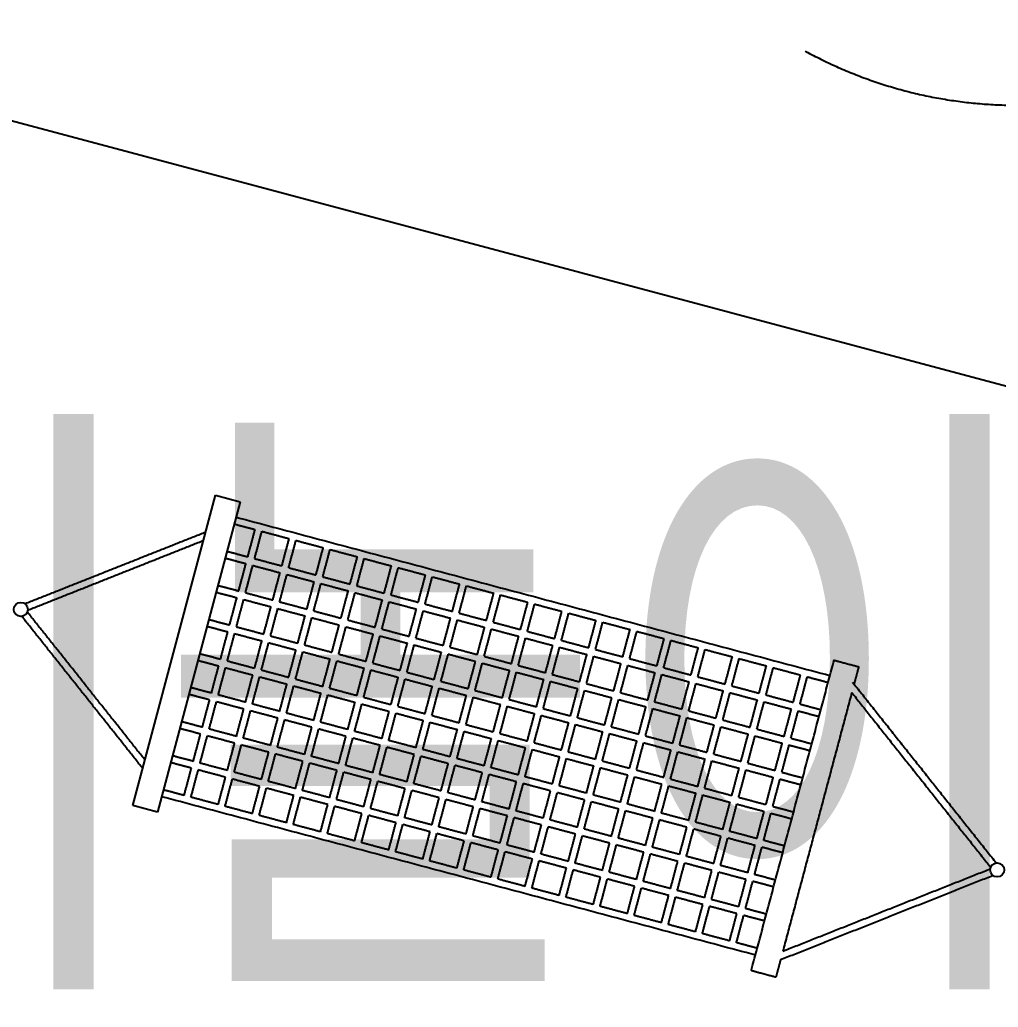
# Model space of a CAD drawing. Header units: millimetres. Extents: x 1145859089 to 1147511753, y -1047484727 to -1047247487.
# Drawn here: x 1147319217 to 1147321991, y -1047393740 to -1047390941 of the extents above; entities that cross this region are included whole.
import ezdxf
from ezdxf.xclip import XClip

# ---------------------------------------------------------------- set-up
doc = ezdxf.new("R2010")
doc.units = ezdxf.units.MM
doc.header["$LTSCALE"] = 100
doc.header["$MEASUREMENT"] = 0
doc.header["$XCLIPFRAME"] = 2
doc.linetypes.add('단지배치도$0$DASHED2', pattern=[0.375, 0.25, -0.125])
doc.linetypes.add('단지배치도$0$HIDDEN', pattern=[9.525, 6.35, -3.175])
doc.layers.get('0').update_dxf_attribs({"linetype": 'CONTINUOUS'})
for name, color, linetype in [('XREF', 135, 'CONTINUOUS'), ('단지배치도$0$S240910', 33, 'CONTINUOUS'), ('단지배치도$0$W240910', 135, 'CONTINUOUS')]:
    doc.layers.add(name, color=color, linetype=linetype)
doc.styles.add('단지배치도$0$WS1', font='romans.shx', dxfattribs={"width": 0.8, "bigfont": 'whgtxt.shx'})

# ---------------------------------------------------------------- blocks, each defined once
blk = doc.blocks.new('단지배치도$0$zw$9902')
at = {"layer": '단지배치도$0$W240910', "linetype": '단지배치도$0$DASHED2', "ltscale": 500}
blk.add_line((58484.6, -19741.5, 0), (62790.6, -20889.7, 0), dxfattribs=at)
at = {"layer": '단지배치도$0$W240910'}
for p, q in [((59266, -21798.6, 0), (59500.5, -20919.3, 0)), ((59500.5, -20919.3, 0), (59570.1, -20937.9, 0)), ((59570.1, -20937.9, 0), (59335.6, -21817.2, 0)), ((59335.6, -21817.2, 0), (59266, -21798.6, 0))]:
    blk.add_line(p, q, dxfattribs=at)
for centre in [(58948.4, -21243, 0), (61715.9, -21981, 0)]:
    blk.add_circle(centre, 20, dxfattribs=at)
blk.add_arc((58440.3, -22985.9, 0), 9000, 73.56542, 180, dxfattribs=at)
at = {"layer": '단지배치도$0$W240910', "linetype": '단지배치도$0$HIDDEN'}
blk.add_arc((61772.3, -18564.1, -333088), 1250, 197.6212, 269.1687, dxfattribs=at)
at = {"layer": '단지배치도$0$W240910'}
for points in [[(59558.5, -20981.4, 0), (60400.2, -21205.9, 0), (61241.9, -21430.3, 0)], [(59553.4, -21000.8, 0), (59582.9, -21008.6, 0), (59612.4, -21016.5, 0)], [(59591.8, -21093.8, 0), (59602.1, -21055.1, 0), (59612.4, -21016.5, 0)], [(59472.5, -21024.2, 0), (59216.6, -21125.8, 0), (58960.8, -21227.3, 0)], [(59611.1, -21098.9, 0), (59621.4, -21060.3, 0), (59631.7, -21021.6, 0)], [(59631.7, -21021.6, 0), (59670.4, -21032, 0), (59709, -21042.3, 0)], [(59688.4, -21119.6, 0), (59698.7, -21080.9, 0), (59709, -21042.3, 0)], [(59466.1, -21048.3, 0), (59217.1, -21147.1, 0), (58968.2, -21245.9, 0)], [(59707.7, -21124.7, 0), (59718, -21086.1, 0), (59728.3, -21047.4, 0)], [(59728.3, -21047.4, 0), (59767, -21057.7, 0), (59805.6, -21068, 0)], [(59785, -21145.3, 0), (59795.3, -21106.7, 0), (59805.6, -21068, 0)], [(59804.3, -21150.5, 0), (59814.7, -21111.8, 0), (59825, -21073.2, 0)], [(59825, -21073.2, 0), (59863.6, -21083.5, 0), (59902.3, -21093.8, 0)], [(59527.6, -21097.4, 0), (59557.1, -21105.2, 0), (59586.6, -21113.1, 0)], [(59532.7, -21078.1, 0), (59562.3, -21085.9, 0), (59591.8, -21093.8, 0)], [(59611.1, -21098.9, 0), (59649.7, -21109.3, 0), (59688.4, -21119.6, 0)], [(59881.6, -21171.1, 0), (59892, -21132.4, 0), (59902.3, -21093.8, 0)], [(59901, -21176.2, 0), (59911.3, -21137.6, 0), (59921.6, -21098.9, 0)], [(59921.6, -21098.9, 0), (59960.2, -21109.3, 0), (59998.9, -21119.6, 0)], [(59566, -21190.4, 0), (59576.3, -21151.8, 0), (59586.6, -21113.1, 0)], [(59585.3, -21195.6, 0), (59595.6, -21156.9, 0), (59605.9, -21118.3, 0)], [(59605.9, -21118.3, 0), (59644.6, -21128.6, 0), (59683.2, -21138.9, 0)], [(59707.7, -21124.7, 0), (59746.4, -21135, 0), (59785, -21145.3, 0)], [(59978.3, -21196.9, 0), (59988.6, -21158.2, 0), (59998.9, -21119.6, 0)], [(59997.6, -21202, 0), (60007.9, -21163.4, 0), (60018.2, -21124.7, 0)], [(60018.2, -21124.7, 0), (60056.9, -21135, 0), (60095.5, -21145.3, 0)], [(59662.6, -21216.2, 0), (59672.9, -21177.5, 0), (59683.2, -21138.9, 0)], [(59682, -21221.3, 0), (59692.3, -21182.7, 0), (59702.6, -21144, 0)], [(59702.6, -21144, 0), (59741.2, -21154.3, 0), (59779.9, -21164.7, 0)], [(59804.3, -21150.5, 0), (59843, -21160.8, 0), (59881.6, -21171.1, 0)], [(60074.9, -21222.6, 0), (60085.2, -21184, 0), (60095.5, -21145.3, 0)], [(60094.2, -21227.8, 0), (60104.5, -21189.1, 0), (60114.8, -21150.5, 0)], [(60114.8, -21150.5, 0), (60153.5, -21160.8, 0), (60192.1, -21171.1, 0)], [(59507, -21174.7, 0), (59536.5, -21182.5, 0), (59566, -21190.4, 0)], [(59759.3, -21242, 0), (59769.6, -21203.3, 0), (59779.9, -21164.7, 0)], [(59778.6, -21247.1, 0), (59788.9, -21208.5, 0), (59799.2, -21169.8, 0)], [(59799.2, -21169.8, 0), (59837.8, -21180.1, 0), (59876.5, -21190.4, 0)], [(59901, -21176.2, 0), (59939.6, -21186.6, 0), (59978.3, -21196.9, 0)], [(60171.5, -21248.4, 0), (60181.8, -21209.7, 0), (60192.1, -21171.1, 0)], [(60190.8, -21253.5, 0), (60201.1, -21214.9, 0), (60211.5, -21176.2, 0)], [(60211.5, -21176.2, 0), (60250.1, -21186.6, 0), (60288.8, -21196.9, 0)], [(59501.8, -21194, 0), (59531.3, -21201.9, 0), (59560.9, -21209.7, 0)], [(59540.2, -21287, 0), (59550.5, -21248.4, 0), (59560.9, -21209.7, 0)], [(59585.3, -21195.6, 0), (59624, -21205.9, 0), (59662.6, -21216.2, 0)], [(59855.9, -21267.7, 0), (59866.2, -21229.1, 0), (59876.5, -21190.4, 0)], [(59875.2, -21272.9, 0), (59885.5, -21234.2, 0), (59895.8, -21195.6, 0)], [(59895.8, -21195.6, 0), (59934.5, -21205.9, 0), (59973.1, -21216.2, 0)], [(59997.6, -21202, 0), (60036.2, -21212.3, 0), (60074.9, -21222.6, 0)], [(60268.1, -21274.2, 0), (60278.4, -21235.5, 0), (60288.8, -21196.9, 0)], [(60287.5, -21279.3, 0), (60297.8, -21240.7, 0), (60308.1, -21202, 0)], [(60308.1, -21202, 0), (60346.7, -21212.3, 0), (60385.4, -21222.6, 0)], [(59559.6, -21292.2, 0), (59569.9, -21253.5, 0), (59580.2, -21214.9, 0)], [(59580.2, -21214.9, 0), (59618.8, -21225.2, 0), (59657.5, -21235.5, 0)], [(59636.9, -21312.8, 0), (59647.2, -21274.2, 0), (59657.5, -21235.5, 0)], [(59656.2, -21318, 0), (59666.5, -21279.3, 0), (59676.8, -21240.7, 0)], [(59676.8, -21240.7, 0), (59715.5, -21251, 0), (59754.1, -21261.3, 0)], [(59682, -21221.3, 0), (59720.6, -21231.6, 0), (59759.3, -21242, 0)], [(59952.5, -21293.5, 0), (59962.8, -21254.8, 0), (59973.1, -21216.2, 0)], [(59971.8, -21298.6, 0), (59982.1, -21260, 0), (59992.4, -21221.3, 0)], [(59992.4, -21221.3, 0), (60031.1, -21231.6, 0), (60069.7, -21242, 0)], [(60094.2, -21227.8, 0), (60132.9, -21238.1, 0), (60171.5, -21248.4, 0)], [(60364.8, -21299.9, 0), (60375.1, -21261.3, 0), (60385.4, -21222.6, 0)], [(60384.1, -21305.1, 0), (60394.4, -21266.4, 0), (60404.7, -21227.8, 0)], [(60404.7, -21227.8, 0), (60443.3, -21238.1, 0), (60482, -21248.4, 0)], [(59294, -21693.7, 0), (59122.7, -21478.2, 0), (58951.3, -21262.8, 0)], [(59300.4, -21669.6, 0), (59133.7, -21460, 0), (58967, -21250.3, 0)], [(59733.5, -21338.6, 0), (59743.8, -21299.9, 0), (59754.1, -21261.3, 0)], [(59752.8, -21343.7, 0), (59763.1, -21305.1, 0), (59773.4, -21266.4, 0)], [(59773.4, -21266.4, 0), (59812.1, -21276.7, 0), (59850.7, -21287, 0)], [(59778.6, -21247.1, 0), (59817.2, -21257.4, 0), (59855.9, -21267.7, 0)], [(60049.1, -21319.2, 0), (60059.4, -21280.6, 0), (60069.7, -21242, 0)], [(60068.4, -21324.4, 0), (60078.8, -21285.8, 0), (60089.1, -21247.1, 0)], [(60089.1, -21247.1, 0), (60127.7, -21257.4, 0), (60166.4, -21267.7, 0)], [(60145.7, -21345, 0), (60156.1, -21306.4, 0), (60166.4, -21267.7, 0)], [(60190.8, -21253.5, 0), (60229.5, -21263.9, 0), (60268.1, -21274.2, 0)], [(60461.4, -21325.7, 0), (60471.7, -21287, 0), (60482, -21248.4, 0)], [(60480.7, -21330.8, 0), (60491, -21292.2, 0), (60501.3, -21253.5, 0)], [(60501.3, -21253.5, 0), (60540, -21263.9, 0), (60578.6, -21274.2, 0)], [(59476.1, -21290.6, 0), (59505.6, -21298.5, 0), (59535.1, -21306.4, 0)], [(59481.2, -21271.3, 0), (59510.7, -21279.2, 0), (59540.2, -21287, 0)], [(59559.6, -21292.2, 0), (59598.2, -21302.5, 0), (59636.9, -21312.8, 0)], [(59830.1, -21364.3, 0), (59840.4, -21325.7, 0), (59850.7, -21287, 0)], [(59849.4, -21369.5, 0), (59859.7, -21330.8, 0), (59870, -21292.2, 0)], [(59870, -21292.2, 0), (59908.7, -21302.5, 0), (59947.3, -21312.8, 0)], [(59875.2, -21272.9, 0), (59913.9, -21283.2, 0), (59952.5, -21293.5, 0)], [(60165.1, -21350.2, 0), (60175.4, -21311.5, 0), (60185.7, -21272.9, 0)], [(60185.7, -21272.9, 0), (60224.3, -21283.2, 0), (60263, -21293.5, 0)], [(60242.4, -21370.8, 0), (60252.7, -21332.1, 0), (60263, -21293.5, 0)], [(60287.5, -21279.3, 0), (60326.1, -21289.6, 0), (60364.8, -21299.9, 0)], [(60558, -21351.5, 0), (60568.3, -21312.8, 0), (60578.6, -21274.2, 0)], [(60577.3, -21356.6, 0), (60587.6, -21318, 0), (60597.9, -21279.3, 0)], [(60597.9, -21279.3, 0), (60636.6, -21289.6, 0), (60675.2, -21299.9, 0)], [(59514.5, -21383.7, 0), (59524.8, -21345, 0), (59535.1, -21306.4, 0)], [(59533.8, -21388.8, 0), (59544.1, -21350.2, 0), (59554.4, -21311.5, 0)], [(59554.4, -21311.5, 0), (59593.1, -21321.8, 0), (59631.7, -21332.1, 0)], [(59656.2, -21318, 0), (59694.8, -21328.3, 0), (59733.5, -21338.6, 0)], [(59926.7, -21390.1, 0), (59937, -21351.5, 0), (59947.3, -21312.8, 0)], [(59946.1, -21395.3, 0), (59956.4, -21356.6, 0), (59966.7, -21318, 0)], [(59966.7, -21318, 0), (60005.3, -21328.3, 0), (60044, -21338.6, 0)], [(59971.8, -21298.6, 0), (60010.5, -21308.9, 0), (60049.1, -21319.2, 0)], [(60068.4, -21324.4, 0), (60107.1, -21334.7, 0), (60145.7, -21345, 0)], [(60261.7, -21375.9, 0), (60272, -21337.3, 0), (60282.3, -21298.6, 0)], [(60282.3, -21298.6, 0), (60321, -21308.9, 0), (60359.6, -21319.2, 0)], [(60339, -21396.5, 0), (60349.3, -21357.9, 0), (60359.6, -21319.2, 0)], [(60358.3, -21401.7, 0), (60368.6, -21363.1, 0), (60378.9, -21324.4, 0)], [(60378.9, -21324.4, 0), (60417.6, -21334.7, 0), (60456.2, -21345, 0)], [(60384.1, -21305.1, 0), (60422.7, -21315.4, 0), (60461.4, -21325.7, 0)], [(60654.6, -21377.2, 0), (60664.9, -21338.6, 0), (60675.2, -21299.9, 0)], [(60674, -21382.4, 0), (60684.3, -21343.7, 0), (60694.6, -21305.1, 0)], [(60694.6, -21305.1, 0), (60733.2, -21315.4, 0), (60771.9, -21325.7, 0)], [(59611.1, -21409.4, 0), (59621.4, -21370.8, 0), (59631.7, -21332.1, 0)], [(59630.4, -21414.6, 0), (59640.7, -21375.9, 0), (59651, -21337.3, 0)], [(59651, -21337.3, 0), (59689.7, -21347.6, 0), (59728.3, -21357.9, 0)], [(59752.8, -21343.7, 0), (59791.5, -21354, 0), (59830.1, -21364.3, 0)], [(60023.4, -21415.9, 0), (60033.7, -21377.2, 0), (60044, -21338.6, 0)], [(60042.7, -21421, 0), (60053, -21382.4, 0), (60063.3, -21343.7, 0)], [(60063.3, -21343.7, 0), (60101.9, -21354, 0), (60140.6, -21364.3, 0)], [(60165.1, -21350.2, 0), (60203.7, -21360.5, 0), (60242.4, -21370.8, 0)], [(60435.6, -21422.3, 0), (60445.9, -21383.7, 0), (60456.2, -21345, 0)], [(60454.9, -21427.5, 0), (60465.2, -21388.8, 0), (60475.6, -21350.2, 0)], [(60475.6, -21350.2, 0), (60514.2, -21360.5, 0), (60552.9, -21370.8, 0)], [(60480.7, -21330.8, 0), (60519.4, -21341.2, 0), (60558, -21351.5, 0)], [(60751.3, -21403, 0), (60761.6, -21364.3, 0), (60771.9, -21325.7, 0)], [(60770.6, -21408.1, 0), (60780.9, -21369.5, 0), (60791.2, -21330.8, 0)], [(60791.2, -21330.8, 0), (60829.8, -21341.2, 0), (60868.5, -21351.5, 0)], [(60847.9, -21428.8, 0), (60858.2, -21390.1, 0), (60868.5, -21351.5, 0)], [(59455.4, -21367.9, 0), (59485, -21375.8, 0), (59514.5, -21383.7, 0)], [(59707.7, -21435.2, 0), (59718, -21396.5, 0), (59728.3, -21357.9, 0)], [(59727, -21440.4, 0), (59737.4, -21401.7, 0), (59747.7, -21363.1, 0)], [(59747.7, -21363.1, 0), (59786.3, -21373.4, 0), (59825, -21383.7, 0)], [(59849.4, -21369.5, 0), (59888.1, -21379.8, 0), (59926.7, -21390.1, 0)], [(60120, -21441.6, 0), (60130.3, -21403, 0), (60140.6, -21364.3, 0)], [(60139.3, -21446.8, 0), (60149.6, -21408.1, 0), (60159.9, -21369.5, 0)], [(60159.9, -21369.5, 0), (60198.6, -21379.8, 0), (60237.2, -21390.1, 0)], [(60261.7, -21375.9, 0), (60300.3, -21386.2, 0), (60339, -21396.5, 0)], [(60532.2, -21448.1, 0), (60542.5, -21409.4, 0), (60552.9, -21370.8, 0)], [(60551.6, -21453.2, 0), (60561.9, -21414.6, 0), (60572.2, -21375.9, 0)], [(60572.2, -21375.9, 0), (60610.8, -21386.2, 0), (60649.5, -21396.5, 0)], [(60577.3, -21356.6, 0), (60616, -21366.9, 0), (60654.6, -21377.2, 0)], [(60867.2, -21433.9, 0), (60877.5, -21395.3, 0), (60887.8, -21356.6, 0)], [(60887.8, -21356.6, 0), (60926.5, -21366.9, 0), (60965.1, -21377.2, 0)], [(60944.5, -21454.5, 0), (60954.8, -21415.9, 0), (60965.1, -21377.2, 0)], [(59450.3, -21387.2, 0), (59479.8, -21395.1, 0), (59509.3, -21403, 0)], [(59488.7, -21480.3, 0), (59499, -21441.6, 0), (59509.3, -21403, 0)], [(59508, -21485.4, 0), (59518.3, -21446.8, 0), (59528.6, -21408.1, 0)], [(59528.6, -21408.1, 0), (59567.3, -21418.4, 0), (59605.9, -21428.8, 0)], [(59533.8, -21388.8, 0), (59572.4, -21399.1, 0), (59611.1, -21409.4, 0)], [(59804.3, -21461, 0), (59814.7, -21422.3, 0), (59825, -21383.7, 0)], [(59823.7, -21466.1, 0), (59834, -21427.5, 0), (59844.3, -21388.8, 0)], [(59844.3, -21388.8, 0), (59882.9, -21399.1, 0), (59921.6, -21409.4, 0)], [(59946.1, -21395.3, 0), (59984.7, -21405.6, 0), (60023.4, -21415.9, 0)], [(60216.6, -21467.4, 0), (60226.9, -21428.8, 0), (60237.2, -21390.1, 0)], [(60235.9, -21472.6, 0), (60246.2, -21433.9, 0), (60256.5, -21395.3, 0)], [(60256.5, -21395.3, 0), (60295.2, -21405.6, 0), (60333.8, -21415.9, 0)], [(60358.3, -21401.7, 0), (60397, -21412, 0), (60435.6, -21422.3, 0)], [(60628.9, -21473.8, 0), (60639.2, -21435.2, 0), (60649.5, -21396.5, 0)], [(60648.2, -21479, 0), (60658.5, -21440.4, 0), (60668.8, -21401.7, 0)], [(60668.8, -21401.7, 0), (60707.5, -21412, 0), (60746.1, -21422.3, 0)], [(60674, -21382.4, 0), (60712.6, -21392.7, 0), (60751.3, -21403, 0)], [(60770.6, -21408.1, 0), (60809.2, -21418.4, 0), (60847.9, -21428.8, 0)], [(60963.8, -21459.7, 0), (60974.1, -21421, 0), (60984.4, -21382.4, 0)], [(60984.4, -21382.4, 0), (61023.1, -21392.7, 0), (61061.7, -21403, 0)], [(61019, -22266.1, 0), (61136.2, -21826.4, 0), (61253.5, -21386.8, 0)], [(61041.1, -21480.3, 0), (61051.4, -21441.6, 0), (61061.7, -21403, 0)], [(61060.5, -21485.4, 0), (61070.8, -21446.8, 0), (61081.1, -21408.1, 0)], [(61081.1, -21408.1, 0), (61119.7, -21418.4, 0), (61158.4, -21428.8, 0)], [(61323.1, -21405.4, 0), (61316.6, -21430, 0), (61310, -21454.6, 0)], [(59585.3, -21506.1, 0), (59595.6, -21467.4, 0), (59605.9, -21428.8, 0)], [(59604.7, -21511.2, 0), (59615, -21472.6, 0), (59625.3, -21433.9, 0)], [(59625.3, -21433.9, 0), (59663.9, -21444.2, 0), (59702.6, -21454.5, 0)], [(59630.4, -21414.6, 0), (59669.1, -21424.9, 0), (59707.7, -21435.2, 0)], [(59901, -21486.7, 0), (59911.3, -21448.1, 0), (59921.6, -21409.4, 0)], [(59920.3, -21491.9, 0), (59930.6, -21453.2, 0), (59940.9, -21414.6, 0)], [(59940.9, -21414.6, 0), (59979.6, -21424.9, 0), (60018.2, -21435.2, 0)], [(59997.6, -21512.5, 0), (60007.9, -21473.8, 0), (60018.2, -21435.2, 0)], [(60042.7, -21421, 0), (60081.3, -21431.3, 0), (60120, -21441.6, 0)], [(60313.2, -21493.2, 0), (60323.5, -21454.5, 0), (60333.8, -21415.9, 0)], [(60332.6, -21498.3, 0), (60342.9, -21459.7, 0), (60353.2, -21421, 0)], [(60353.2, -21421, 0), (60391.8, -21431.3, 0), (60430.5, -21441.6, 0)], [(60454.9, -21427.5, 0), (60493.6, -21437.8, 0), (60532.2, -21448.1, 0)], [(60725.5, -21499.6, 0), (60735.8, -21461, 0), (60746.1, -21422.3, 0)], [(60744.8, -21504.8, 0), (60755.1, -21466.1, 0), (60765.4, -21427.5, 0)], [(60765.4, -21427.5, 0), (60804.1, -21437.8, 0), (60842.7, -21448.1, 0)], [(60867.2, -21433.9, 0), (60905.9, -21444.2, 0), (60944.5, -21454.5, 0)], [(61137.7, -21506.1, 0), (61148.1, -21467.4, 0), (61158.4, -21428.8, 0)], [(61157.1, -21511.2, 0), (61167.4, -21472.6, 0), (61177.7, -21433.9, 0)], [(61177.7, -21433.9, 0), (61207.2, -21441.8, 0), (61236.7, -21449.7, 0)], [(59488.7, -21480.3, 0), (59459.2, -21472.4, 0), (59429.7, -21464.5, 0)], [(59682, -21531.8, 0), (59692.3, -21493.2, 0), (59702.6, -21454.5, 0)], [(59701.3, -21537, 0), (59711.6, -21498.3, 0), (59721.9, -21459.7, 0)], [(59721.9, -21459.7, 0), (59760.5, -21470, 0), (59799.2, -21480.3, 0)], [(59727, -21440.4, 0), (59765.7, -21450.7, 0), (59804.3, -21461, 0)], [(60016.9, -21517.6, 0), (60027.2, -21479, 0), (60037.5, -21440.4, 0)], [(60037.5, -21440.4, 0), (60076.2, -21450.7, 0), (60114.8, -21461, 0)], [(60094.2, -21538.3, 0), (60104.5, -21499.6, 0), (60114.8, -21461, 0)], [(60139.3, -21446.8, 0), (60178, -21457.1, 0), (60216.6, -21467.4, 0)], [(60409.9, -21518.9, 0), (60420.2, -21480.3, 0), (60430.5, -21441.6, 0)], [(60429.2, -21524.1, 0), (60439.5, -21485.4, 0), (60449.8, -21446.8, 0)], [(60449.8, -21446.8, 0), (60488.4, -21457.1, 0), (60527.1, -21467.4, 0)], [(60551.6, -21453.2, 0), (60590.2, -21463.5, 0), (60628.9, -21473.8, 0)], [(60822.1, -21525.4, 0), (60832.4, -21486.7, 0), (60842.7, -21448.1, 0)], [(60841.4, -21530.5, 0), (60851.7, -21491.9, 0), (60862.1, -21453.2, 0)], [(60862.1, -21453.2, 0), (60900.7, -21463.5, 0), (60939.3, -21473.8, 0)], [(60963.8, -21459.7, 0), (61002.5, -21470, 0), (61041.1, -21480.3, 0)], [(61305.9, -21449.4, 0), (61509.4, -21705.3, 0), (61712.9, -21961.2, 0)], [(59483.6, -21499.6, 0), (59454, -21491.7, 0), (59424.5, -21483.9, 0)], [(59585.3, -21506.1, 0), (59546.7, -21495.7, 0), (59508, -21485.4, 0)], [(59778.6, -21557.6, 0), (59788.9, -21518.9, 0), (59799.2, -21480.3, 0)], [(59797.9, -21562.7, 0), (59808.2, -21524.1, 0), (59818.5, -21485.4, 0)], [(59818.5, -21485.4, 0), (59857.2, -21495.7, 0), (59895.8, -21506.1, 0)], [(59823.7, -21466.1, 0), (59862.3, -21476.4, 0), (59901, -21486.7, 0)], [(59920.3, -21491.9, 0), (59958.9, -21502.2, 0), (59997.6, -21512.5, 0)], [(60113.5, -21543.4, 0), (60123.8, -21504.8, 0), (60134.2, -21466.1, 0)], [(60134.2, -21466.1, 0), (60172.8, -21476.4, 0), (60211.5, -21486.7, 0)], [(60190.8, -21564, 0), (60201.1, -21525.4, 0), (60211.5, -21486.7, 0)], [(60210.2, -21569.2, 0), (60220.5, -21530.5, 0), (60230.8, -21491.9, 0)], [(60230.8, -21491.9, 0), (60269.4, -21502.2, 0), (60308.1, -21512.5, 0)], [(60235.9, -21472.6, 0), (60274.6, -21482.9, 0), (60313.2, -21493.2, 0)], [(60506.5, -21544.7, 0), (60516.8, -21506.1, 0), (60527.1, -21467.4, 0)], [(60525.8, -21549.9, 0), (60536.1, -21511.2, 0), (60546.4, -21472.6, 0)], [(60546.4, -21472.6, 0), (60585.1, -21482.9, 0), (60623.7, -21493.2, 0)], [(60648.2, -21479, 0), (60686.8, -21489.3, 0), (60725.5, -21499.6, 0)], [(60918.7, -21551.1, 0), (60929, -21512.5, 0), (60939.3, -21473.8, 0)], [(60938.1, -21556.3, 0), (60948.4, -21517.6, 0), (60958.7, -21479, 0)], [(60958.7, -21479, 0), (60997.3, -21489.3, 0), (61036, -21499.6, 0)], [(61060.5, -21485.4, 0), (61099.1, -21495.7, 0), (61137.7, -21506.1, 0)], [(61303.6, -21478.6, 0), (61205.9, -21845, 0), (61108.2, -22211.4, 0)], [(61303.6, -21478.6, 0), (61205.9, -21845, 0), (61108.2, -22211.4, 0)], [(61303.6, -21478.6, 0), (61500.4, -21726.1, 0), (61697.2, -21973.7, 0)], [(59462.9, -21576.9, 0), (59473.2, -21538.3, 0), (59483.6, -21499.6, 0)], [(59482.3, -21582.1, 0), (59492.6, -21543.4, 0), (59502.9, -21504.8, 0)], [(59580.2, -21525.4, 0), (59541.5, -21515.1, 0), (59502.9, -21504.8, 0)], [(59682, -21531.8, 0), (59643.3, -21521.5, 0), (59604.7, -21511.2, 0)], [(59875.2, -21583.4, 0), (59885.5, -21544.7, 0), (59895.8, -21506.1, 0)], [(59894.5, -21588.5, 0), (59904.8, -21549.9, 0), (59915.1, -21511.2, 0)], [(59915.1, -21511.2, 0), (59953.8, -21521.5, 0), (59992.4, -21531.8, 0)], [(60016.9, -21517.6, 0), (60055.6, -21528, 0), (60094.2, -21538.3, 0)], [(60287.5, -21589.8, 0), (60297.8, -21551.1, 0), (60308.1, -21512.5, 0)], [(60306.8, -21594.9, 0), (60317.1, -21556.3, 0), (60327.4, -21517.6, 0)], [(60327.4, -21517.6, 0), (60366, -21528, 0), (60404.7, -21538.3, 0)], [(60332.6, -21498.3, 0), (60371.2, -21508.6, 0), (60409.9, -21518.9, 0)], [(60603.1, -21570.5, 0), (60613.4, -21531.8, 0), (60623.7, -21493.2, 0)], [(60622.4, -21575.6, 0), (60632.7, -21537, 0), (60643, -21498.3, 0)], [(60643, -21498.3, 0), (60681.7, -21508.6, 0), (60720.3, -21518.9, 0)], [(60699.7, -21596.2, 0), (60710, -21557.6, 0), (60720.3, -21518.9, 0)], [(60744.8, -21504.8, 0), (60783.5, -21515.1, 0), (60822.1, -21525.4, 0)], [(61015.4, -21576.9, 0), (61025.7, -21538.3, 0), (61036, -21499.6, 0)], [(61034.7, -21582.1, 0), (61045, -21543.4, 0), (61055.3, -21504.8, 0)], [(61055.3, -21504.8, 0), (61093.9, -21515.1, 0), (61132.6, -21525.4, 0)], [(61157.1, -21511.2, 0), (61186.6, -21519.1, 0), (61216.1, -21526.9, 0)], [(59559.6, -21602.7, 0), (59569.9, -21564, 0), (59580.2, -21525.4, 0)], [(59578.9, -21607.8, 0), (59589.2, -21569.2, 0), (59599.5, -21530.5, 0)], [(59676.8, -21551.1, 0), (59638.2, -21540.8, 0), (59599.5, -21530.5, 0)], [(59778.6, -21557.6, 0), (59739.9, -21547.3, 0), (59701.3, -21537, 0)], [(59971.8, -21609.1, 0), (59982.1, -21570.5, 0), (59992.4, -21531.8, 0)], [(59991.2, -21614.3, 0), (60001.5, -21575.6, 0), (60011.8, -21537, 0)], [(60011.8, -21537, 0), (60050.4, -21547.3, 0), (60089.1, -21557.6, 0)], [(60113.5, -21543.4, 0), (60152.2, -21553.7, 0), (60190.8, -21564, 0)], [(60384.1, -21615.6, 0), (60394.4, -21576.9, 0), (60404.7, -21538.3, 0)], [(60403.4, -21620.7, 0), (60413.7, -21582.1, 0), (60424, -21543.4, 0)], [(60424, -21543.4, 0), (60462.7, -21553.7, 0), (60501.3, -21564, 0)], [(60429.2, -21524.1, 0), (60467.8, -21534.4, 0), (60506.5, -21544.7, 0)], [(60719, -21601.4, 0), (60729.4, -21562.7, 0), (60739.7, -21524.1, 0)], [(60739.7, -21524.1, 0), (60778.3, -21534.4, 0), (60817, -21544.7, 0)], [(60796.3, -21622, 0), (60806.7, -21583.4, 0), (60817, -21544.7, 0)], [(60841.4, -21530.5, 0), (60880.1, -21540.8, 0), (60918.7, -21551.1, 0)], [(61112, -21602.7, 0), (61122.3, -21564, 0), (61132.6, -21525.4, 0)], [(61131.3, -21607.8, 0), (61141.6, -21569.2, 0), (61151.9, -21530.5, 0)], [(61151.9, -21530.5, 0), (61181.4, -21538.4, 0), (61211, -21546.3, 0)], [(59462.9, -21576.9, 0), (59433.4, -21569, 0), (59403.9, -21561.2, 0)], [(59656.2, -21628.4, 0), (59666.5, -21589.8, 0), (59676.8, -21551.1, 0)], [(59675.5, -21633.6, 0), (59685.8, -21594.9, 0), (59696.1, -21556.3, 0)], [(59773.4, -21576.9, 0), (59734.8, -21566.6, 0), (59696.1, -21556.3, 0)], [(59752.8, -21654.2, 0), (59763.1, -21615.6, 0), (59773.4, -21576.9, 0)], [(59875.2, -21583.4, 0), (59836.6, -21573, 0), (59797.9, -21562.7, 0)], [(60068.4, -21634.9, 0), (60078.8, -21596.2, 0), (60089.1, -21557.6, 0)], [(60087.8, -21640, 0), (60098.1, -21601.4, 0), (60108.4, -21562.7, 0)], [(60108.4, -21562.7, 0), (60147, -21573, 0), (60185.7, -21583.4, 0)], [(60210.2, -21569.2, 0), (60248.8, -21579.5, 0), (60287.5, -21589.8, 0)], [(60480.7, -21641.3, 0), (60491, -21602.7, 0), (60501.3, -21564, 0)], [(60500, -21646.5, 0), (60510.3, -21607.8, 0), (60520.6, -21569.2, 0)], [(60520.6, -21569.2, 0), (60559.3, -21579.5, 0), (60597.9, -21589.8, 0)], [(60525.8, -21549.9, 0), (60564.4, -21560.2, 0), (60603.1, -21570.5, 0)], [(60622.4, -21575.6, 0), (60661.1, -21585.9, 0), (60699.7, -21596.2, 0)], [(60815.7, -21627.2, 0), (60826, -21588.5, 0), (60836.3, -21549.9, 0)], [(60836.3, -21549.9, 0), (60874.9, -21560.2, 0), (60913.6, -21570.5, 0)], [(60893, -21647.8, 0), (60903.3, -21609.1, 0), (60913.6, -21570.5, 0)], [(60912.3, -21652.9, 0), (60922.6, -21614.3, 0), (60932.9, -21575.6, 0)], [(60932.9, -21575.6, 0), (60971.6, -21585.9, 0), (61010.2, -21596.2, 0)], [(60938.1, -21556.3, 0), (60976.7, -21566.6, 0), (61015.4, -21576.9, 0)], [(59457.8, -21596.2, 0), (59428.3, -21588.4, 0), (59398.8, -21580.5, 0)], [(59437.2, -21673.5, 0), (59447.5, -21634.9, 0), (59457.8, -21596.2, 0)], [(59456.5, -21678.7, 0), (59466.8, -21640, 0), (59477.1, -21601.4, 0)], [(59554.4, -21622, 0), (59515.8, -21611.7, 0), (59477.1, -21601.4, 0)], [(59559.6, -21602.7, 0), (59520.9, -21592.4, 0), (59482.3, -21582.1, 0)], [(59772.1, -21659.4, 0), (59782.4, -21620.7, 0), (59792.8, -21582.1, 0)], [(59870, -21602.7, 0), (59831.4, -21592.4, 0), (59792.8, -21582.1, 0)], [(59849.4, -21680, 0), (59859.7, -21641.3, 0), (59870, -21602.7, 0)], [(59971.8, -21609.1, 0), (59933.2, -21598.8, 0), (59894.5, -21588.5, 0)], [(60165.1, -21660.7, 0), (60175.4, -21622, 0), (60185.7, -21583.4, 0)], [(60184.4, -21665.8, 0), (60194.7, -21627.2, 0), (60205, -21588.5, 0)], [(60205, -21588.5, 0), (60243.7, -21598.8, 0), (60282.3, -21609.1, 0)], [(60306.8, -21594.9, 0), (60345.4, -21605.3, 0), (60384.1, -21615.6, 0)], [(60577.3, -21667.1, 0), (60587.6, -21628.4, 0), (60597.9, -21589.8, 0)], [(60596.7, -21672.2, 0), (60607, -21633.6, 0), (60617.3, -21594.9, 0)], [(60617.3, -21594.9, 0), (60655.9, -21605.3, 0), (60694.6, -21615.6, 0)], [(60719, -21601.4, 0), (60757.7, -21611.7, 0), (60796.3, -21622, 0)], [(60989.6, -21673.5, 0), (60999.9, -21634.9, 0), (61010.2, -21596.2, 0)], [(61008.9, -21678.7, 0), (61019.2, -21640, 0), (61029.5, -21601.4, 0)], [(61029.5, -21601.4, 0), (61068.2, -21611.7, 0), (61106.8, -21622, 0)], [(61034.7, -21582.1, 0), (61073.3, -21592.4, 0), (61112, -21602.7, 0)], [(59533.8, -21699.3, 0), (59544.1, -21660.7, 0), (59554.4, -21622, 0)], [(59553.1, -21704.5, 0), (59563.4, -21665.8, 0), (59573.7, -21627.2, 0)], [(59651, -21647.8, 0), (59612.4, -21637.5, 0), (59573.7, -21627.2, 0)], [(59656.2, -21628.4, 0), (59617.5, -21618.1, 0), (59578.9, -21607.8, 0)], [(59868.8, -21685.1, 0), (59879.1, -21646.5, 0), (59889.4, -21607.8, 0)], [(59966.7, -21628.4, 0), (59928, -21618.1, 0), (59889.4, -21607.8, 0)], [(59946.1, -21705.7, 0), (59956.4, -21667.1, 0), (59966.7, -21628.4, 0)], [(60068.4, -21634.9, 0), (60029.8, -21624.6, 0), (59991.2, -21614.3, 0)], [(60261.7, -21686.4, 0), (60272, -21647.8, 0), (60282.3, -21609.1, 0)], [(60281, -21691.6, 0), (60291.3, -21652.9, 0), (60301.6, -21614.3, 0)], [(60301.6, -21614.3, 0), (60340.3, -21624.6, 0), (60378.9, -21634.9, 0)], [(60403.4, -21620.7, 0), (60442.1, -21631, 0), (60480.7, -21641.3, 0)], [(60674, -21692.9, 0), (60684.3, -21654.2, 0), (60694.6, -21615.6, 0)], [(60693.3, -21698, 0), (60703.6, -21659.4, 0), (60713.9, -21620.7, 0)], [(60713.9, -21620.7, 0), (60752.5, -21631, 0), (60791.2, -21641.3, 0)], [(60815.7, -21627.2, 0), (60854.3, -21637.5, 0), (60893, -21647.8, 0)], [(61086.2, -21699.3, 0), (61096.5, -21660.7, 0), (61106.8, -21622, 0)], [(61105.5, -21704.5, 0), (61115.8, -21665.8, 0), (61126.2, -21627.2, 0)], [(61126.2, -21627.2, 0), (61155.7, -21635, 0), (61185.2, -21642.9, 0)], [(61131.3, -21607.8, 0), (61160.8, -21615.7, 0), (61190.3, -21623.6, 0)], [(59437.2, -21673.5, 0), (59407.7, -21665.7, 0), (59378.1, -21657.8, 0)], [(59630.4, -21725.1, 0), (59640.7, -21686.4, 0), (59651, -21647.8, 0)], [(59649.7, -21730.2, 0), (59660.1, -21691.6, 0), (59670.4, -21652.9, 0)], [(59747.7, -21673.5, 0), (59709, -21663.2, 0), (59670.4, -21652.9, 0)], [(59752.8, -21654.2, 0), (59714.2, -21643.9, 0), (59675.5, -21633.6, 0)], [(59849.4, -21680, 0), (59810.8, -21669.7, 0), (59772.1, -21659.4, 0)], [(59965.4, -21710.9, 0), (59975.7, -21672.2, 0), (59986, -21633.6, 0)], [(60063.3, -21654.2, 0), (60024.6, -21643.9, 0), (59986, -21633.6, 0)], [(60042.7, -21731.5, 0), (60053, -21692.9, 0), (60063.3, -21654.2, 0)], [(60062, -21736.7, 0), (60072.3, -21698, 0), (60082.6, -21659.4, 0)], [(60159.9, -21680, 0), (60121.3, -21669.7, 0), (60082.6, -21659.4, 0)], [(60165.1, -21660.7, 0), (60126.4, -21650.3, 0), (60087.8, -21640, 0)], [(60358.3, -21712.2, 0), (60368.6, -21673.5, 0), (60378.9, -21634.9, 0)], [(60377.6, -21717.3, 0), (60388, -21678.7, 0), (60398.3, -21640, 0)], [(60398.3, -21640, 0), (60436.9, -21650.3, 0), (60475.6, -21660.7, 0)], [(60454.9, -21738, 0), (60465.2, -21699.3, 0), (60475.6, -21660.7, 0)], [(60500, -21646.5, 0), (60538.7, -21656.8, 0), (60577.3, -21667.1, 0)], [(60770.6, -21718.6, 0), (60780.9, -21680, 0), (60791.2, -21641.3, 0)], [(60789.9, -21723.8, 0), (60800.2, -21685.1, 0), (60810.5, -21646.5, 0)], [(60810.5, -21646.5, 0), (60849.2, -21656.8, 0), (60887.8, -21667.1, 0)], [(60912.3, -21652.9, 0), (60950.9, -21663.2, 0), (60989.6, -21673.5, 0)], [(59432, -21692.9, 0), (59402.5, -21685, 0), (59373, -21677.1, 0)], [(59533.8, -21699.3, 0), (59495.1, -21689, 0), (59456.5, -21678.7, 0)], [(59727, -21750.8, 0), (59737.4, -21712.2, 0), (59747.7, -21673.5, 0)], [(59746.4, -21756, 0), (59756.7, -21717.3, 0), (59767, -21678.7, 0)], [(59844.3, -21699.3, 0), (59805.6, -21689, 0), (59767, -21678.7, 0)], [(59946.1, -21705.7, 0), (59907.4, -21695.4, 0), (59868.8, -21685.1, 0)], [(60139.3, -21757.3, 0), (60149.6, -21718.6, 0), (60159.9, -21680, 0)], [(60158.6, -21762.4, 0), (60168.9, -21723.8, 0), (60179.2, -21685.1, 0)], [(60256.5, -21705.7, 0), (60217.9, -21695.4, 0), (60179.2, -21685.1, 0)], [(60261.7, -21686.4, 0), (60223, -21676.1, 0), (60184.4, -21665.8, 0)], [(60474.3, -21743.1, 0), (60484.6, -21704.5, 0), (60494.9, -21665.8, 0)], [(60494.9, -21665.8, 0), (60533.5, -21676.1, 0), (60572.2, -21686.4, 0)], [(60551.6, -21763.7, 0), (60561.9, -21725.1, 0), (60572.2, -21686.4, 0)], [(60596.7, -21672.2, 0), (60635.3, -21682.6, 0), (60674, -21692.9, 0)], [(60867.2, -21744.4, 0), (60877.5, -21705.7, 0), (60887.8, -21667.1, 0)], [(60886.5, -21749.5, 0), (60896.8, -21710.9, 0), (60907.1, -21672.2, 0)], [(60907.1, -21672.2, 0), (60945.8, -21682.6, 0), (60984.4, -21692.9, 0)], [(61008.9, -21678.7, 0), (61047.6, -21689, 0), (61086.2, -21699.3, 0)], [(59411.4, -21770.2, 0), (59421.7, -21731.5, 0), (59432, -21692.9, 0)], [(59430.7, -21775.3, 0), (59441, -21736.7, 0), (59451.3, -21698, 0)], [(59528.6, -21718.6, 0), (59490, -21708.3, 0), (59451.3, -21698, 0)], [(59630.4, -21725.1, 0), (59591.8, -21714.8, 0), (59553.1, -21704.5, 0)], [(59823.7, -21776.6, 0), (59834, -21738, 0), (59844.3, -21699.3, 0)], [(59843, -21781.8, 0), (59853.3, -21743.1, 0), (59863.6, -21704.5, 0)], [(59940.9, -21725.1, 0), (59902.3, -21714.8, 0), (59863.6, -21704.5, 0)], [(60042.7, -21731.5, 0), (60004, -21721.2, 0), (59965.4, -21710.9, 0)], [(60235.9, -21783, 0), (60246.2, -21744.4, 0), (60256.5, -21705.7, 0)], [(60255.3, -21788.2, 0), (60265.6, -21749.5, 0), (60275.9, -21710.9, 0)], [(60353.2, -21731.5, 0), (60314.5, -21721.2, 0), (60275.9, -21710.9, 0)], [(60358.3, -21712.2, 0), (60319.7, -21701.9, 0), (60281, -21691.6, 0)], [(60570.9, -21768.9, 0), (60581.2, -21730.2, 0), (60591.5, -21691.6, 0)], [(60591.5, -21691.6, 0), (60630.2, -21701.9, 0), (60668.8, -21712.2, 0)], [(60648.2, -21789.5, 0), (60658.5, -21750.8, 0), (60668.8, -21712.2, 0)], [(60693.3, -21698, 0), (60731.9, -21708.3, 0), (60770.6, -21718.6, 0)], [(60963.8, -21770.2, 0), (60974.1, -21731.5, 0), (60984.4, -21692.9, 0)], [(60983.2, -21775.3, 0), (60993.5, -21736.7, 0), (61003.8, -21698, 0)], [(61003.8, -21698, 0), (61042.4, -21708.3, 0), (61081.1, -21718.6, 0)], [(61105.5, -21704.5, 0), (61135.1, -21712.3, 0), (61164.6, -21720.2, 0)], [(59508, -21795.9, 0), (59518.3, -21757.3, 0), (59528.6, -21718.6, 0)], [(59527.4, -21801.1, 0), (59537.7, -21762.4, 0), (59548, -21723.8, 0)], [(59625.3, -21744.4, 0), (59586.6, -21734.1, 0), (59548, -21723.8, 0)], [(59604.7, -21821.7, 0), (59615, -21783, 0), (59625.3, -21744.4, 0)], [(59727, -21750.8, 0), (59688.4, -21740.5, 0), (59649.7, -21730.2, 0)], [(59920.3, -21802.4, 0), (59930.6, -21763.7, 0), (59940.9, -21725.1, 0)], [(59939.6, -21807.5, 0), (59949.9, -21768.9, 0), (59960.2, -21730.2, 0)], [(60037.5, -21750.8, 0), (59998.9, -21740.5, 0), (59960.2, -21730.2, 0)], [(60139.3, -21757.3, 0), (60100.7, -21747, 0), (60062, -21736.7, 0)], [(60332.6, -21808.8, 0), (60342.9, -21770.2, 0), (60353.2, -21731.5, 0)], [(60351.9, -21814, 0), (60362.2, -21775.3, 0), (60372.5, -21736.7, 0)], [(60449.8, -21757.3, 0), (60411.1, -21747, 0), (60372.5, -21736.7, 0)], [(60454.9, -21738, 0), (60416.3, -21727.6, 0), (60377.6, -21717.3, 0)], [(60551.6, -21763.7, 0), (60512.9, -21753.4, 0), (60474.3, -21743.1, 0)], [(60667.5, -21794.6, 0), (60677.8, -21756, 0), (60688.1, -21717.3, 0)], [(60688.1, -21717.3, 0), (60726.8, -21727.6, 0), (60765.4, -21738, 0)], [(60744.8, -21815.2, 0), (60755.1, -21776.6, 0), (60765.4, -21738, 0)], [(60764.1, -21820.4, 0), (60774.4, -21781.8, 0), (60784.8, -21743.1, 0)], [(60784.8, -21743.1, 0), (60823.4, -21753.4, 0), (60862.1, -21763.7, 0)], [(60789.9, -21723.8, 0), (60828.6, -21734.1, 0), (60867.2, -21744.4, 0)], [(61060.5, -21795.9, 0), (61070.8, -21757.3, 0), (61081.1, -21718.6, 0)], [(61079.8, -21801.1, 0), (61090.1, -21762.4, 0), (61100.4, -21723.8, 0)], [(61100.4, -21723.8, 0), (61129.9, -21731.7, 0), (61159.4, -21739.5, 0)], [(59411.4, -21770.2, 0), (59381.9, -21762.3, 0), (59352.4, -21754.4, 0)], [(59624, -21826.8, 0), (59634.3, -21788.2, 0), (59644.6, -21749.5, 0)], [(59721.9, -21770.2, 0), (59683.2, -21759.9, 0), (59644.6, -21749.5, 0)], [(59701.3, -21847.5, 0), (59711.6, -21808.8, 0), (59721.9, -21770.2, 0)], [(59823.7, -21776.6, 0), (59785, -21766.3, 0), (59746.4, -21756, 0)], [(60016.9, -21828.1, 0), (60027.2, -21789.5, 0), (60037.5, -21750.8, 0)], [(60036.2, -21833.3, 0), (60046.5, -21794.6, 0), (60056.9, -21756, 0)], [(60134.2, -21776.6, 0), (60095.5, -21766.3, 0), (60056.9, -21756, 0)], [(60235.9, -21783, 0), (60197.3, -21772.7, 0), (60158.6, -21762.4, 0)], [(60429.2, -21834.6, 0), (60439.5, -21795.9, 0), (60449.8, -21757.3, 0)], [(60448.5, -21839.7, 0), (60458.8, -21801.1, 0), (60469.1, -21762.4, 0)], [(60546.4, -21783, 0), (60507.8, -21772.7, 0), (60469.1, -21762.4, 0)], [(60648.2, -21789.5, 0), (60609.5, -21779.2, 0), (60570.9, -21768.9, 0)], [(60841.4, -21841, 0), (60851.7, -21802.4, 0), (60862.1, -21763.7, 0)], [(60860.8, -21846.2, 0), (60871.1, -21807.5, 0), (60881.4, -21768.9, 0)], [(60881.4, -21768.9, 0), (60920, -21779.2, 0), (60958.7, -21789.5, 0)], [(60886.5, -21749.5, 0), (60925.2, -21759.9, 0), (60963.8, -21770.2, 0)], [(61030.6, -22222.6, 0), (60188.9, -21998.2, 0), (59347.2, -21773.7, 0)], [(59508, -21795.9, 0), (59469.4, -21785.6, 0), (59430.7, -21775.3, 0)], [(59720.6, -21852.6, 0), (59730.9, -21814, 0), (59741.2, -21775.3, 0)], [(59818.5, -21795.9, 0), (59779.9, -21785.6, 0), (59741.2, -21775.3, 0)], [(59797.9, -21873.2, 0), (59808.2, -21834.6, 0), (59818.5, -21795.9, 0)], [(59920.3, -21802.4, 0), (59881.6, -21792.1, 0), (59843, -21781.8, 0)], [(60113.5, -21853.9, 0), (60123.8, -21815.2, 0), (60134.2, -21776.6, 0)], [(60132.9, -21859.1, 0), (60143.2, -21820.4, 0), (60153.5, -21781.8, 0)], [(60230.8, -21802.4, 0), (60192.1, -21792.1, 0), (60153.5, -21781.8, 0)], [(60332.6, -21808.8, 0), (60293.9, -21798.5, 0), (60255.3, -21788.2, 0)], [(60525.8, -21860.3, 0), (60536.1, -21821.7, 0), (60546.4, -21783, 0)], [(60545.1, -21865.5, 0), (60555.4, -21826.8, 0), (60565.7, -21788.2, 0)], [(60643, -21808.8, 0), (60604.4, -21798.5, 0), (60565.7, -21788.2, 0)], [(60744.8, -21815.2, 0), (60706.2, -21804.9, 0), (60667.5, -21794.6, 0)], [(60938.1, -21866.8, 0), (60948.4, -21828.1, 0), (60958.7, -21789.5, 0)], [(60957.4, -21871.9, 0), (60967.7, -21833.3, 0), (60978, -21794.6, 0)], [(60978, -21794.6, 0), (61016.6, -21804.9, 0), (61055.3, -21815.2, 0)], [(60983.2, -21775.3, 0), (61021.8, -21785.6, 0), (61060.5, -21795.9, 0)], [(59604.7, -21821.7, 0), (59566, -21811.4, 0), (59527.4, -21801.1, 0)], [(59701.3, -21847.5, 0), (59662.6, -21837.2, 0), (59624, -21826.8, 0)], [(59817.2, -21878.4, 0), (59827.5, -21839.7, 0), (59837.8, -21801.1, 0)], [(59915.1, -21821.7, 0), (59876.5, -21811.4, 0), (59837.8, -21801.1, 0)], [(59894.5, -21899, 0), (59904.8, -21860.3, 0), (59915.1, -21821.7, 0)], [(59913.9, -21904.1, 0), (59924.2, -21865.5, 0), (59934.5, -21826.8, 0)], [(60011.8, -21847.5, 0), (59973.1, -21837.2, 0), (59934.5, -21826.8, 0)], [(60016.9, -21828.1, 0), (59978.3, -21817.8, 0), (59939.6, -21807.5, 0)], [(60210.2, -21879.7, 0), (60220.5, -21841, 0), (60230.8, -21802.4, 0)], [(60229.5, -21884.8, 0), (60239.8, -21846.2, 0), (60250.1, -21807.5, 0)], [(60327.4, -21828.1, 0), (60288.8, -21817.8, 0), (60250.1, -21807.5, 0)], [(60306.8, -21905.4, 0), (60317.1, -21866.8, 0), (60327.4, -21828.1, 0)], [(60429.2, -21834.6, 0), (60390.5, -21824.3, 0), (60351.9, -21814, 0)], [(60622.4, -21886.1, 0), (60632.7, -21847.5, 0), (60643, -21808.8, 0)], [(60641.7, -21891.3, 0), (60652.1, -21852.6, 0), (60662.4, -21814, 0)], [(60739.7, -21834.6, 0), (60701, -21824.3, 0), (60662.4, -21814, 0)], [(60841.4, -21841, 0), (60802.8, -21830.7, 0), (60764.1, -21820.4, 0)], [(61034.7, -21892.5, 0), (61045, -21853.9, 0), (61055.3, -21815.2, 0)], [(61054, -21897.7, 0), (61064.3, -21859.1, 0), (61074.6, -21820.4, 0)], [(61074.6, -21820.4, 0), (61104.1, -21828.3, 0), (61133.7, -21836.1, 0)], [(61079.8, -21801.1, 0), (61109.3, -21808.9, 0), (61138.8, -21816.8, 0)], [(59797.9, -21873.2, 0), (59759.3, -21862.9, 0), (59720.6, -21852.6, 0)], [(59991.2, -21924.8, 0), (60001.5, -21886.1, 0), (60011.8, -21847.5, 0)], [(60010.5, -21929.9, 0), (60020.8, -21891.3, 0), (60031.1, -21852.6, 0)], [(60108.4, -21873.2, 0), (60069.7, -21862.9, 0), (60031.1, -21852.6, 0)], [(60113.5, -21853.9, 0), (60074.9, -21843.6, 0), (60036.2, -21833.3, 0)], [(60326.1, -21910.6, 0), (60336.4, -21871.9, 0), (60346.7, -21833.3, 0)], [(60424, -21853.9, 0), (60385.4, -21843.6, 0), (60346.7, -21833.3, 0)], [(60403.4, -21931.2, 0), (60413.7, -21892.5, 0), (60424, -21853.9, 0)], [(60525.8, -21860.3, 0), (60487.2, -21850, 0), (60448.5, -21839.7, 0)], [(60719, -21911.9, 0), (60729.4, -21873.2, 0), (60739.7, -21834.6, 0)], [(60738.4, -21917, 0), (60748.7, -21878.4, 0), (60759, -21839.7, 0)], [(60836.3, -21860.3, 0), (60797.6, -21850, 0), (60759, -21839.7, 0)], [(60938.1, -21866.8, 0), (60899.4, -21856.5, 0), (60860.8, -21846.2, 0)], [(59894.5, -21899, 0), (59855.9, -21888.7, 0), (59817.2, -21878.4, 0)], [(60087.8, -21950.5, 0), (60098.1, -21911.9, 0), (60108.4, -21873.2, 0)], [(60107.1, -21955.7, 0), (60117.4, -21917, 0), (60127.7, -21878.4, 0)], [(60205, -21899, 0), (60166.4, -21888.7, 0), (60127.7, -21878.4, 0)], [(60210.2, -21879.7, 0), (60171.5, -21869.4, 0), (60132.9, -21859.1, 0)], [(60306.8, -21905.4, 0), (60268.1, -21895.1, 0), (60229.5, -21884.8, 0)], [(60422.7, -21936.4, 0), (60433, -21897.7, 0), (60443.3, -21859.1, 0)], [(60520.6, -21879.7, 0), (60482, -21869.4, 0), (60443.3, -21859.1, 0)], [(60500, -21957, 0), (60510.3, -21918.3, 0), (60520.6, -21879.7, 0)], [(60519.4, -21962.1, 0), (60529.7, -21923.5, 0), (60540, -21884.8, 0)], [(60617.3, -21905.4, 0), (60578.6, -21895.1, 0), (60540, -21884.8, 0)], [(60622.4, -21886.1, 0), (60583.8, -21875.8, 0), (60545.1, -21865.5, 0)], [(60815.7, -21937.6, 0), (60826, -21899, 0), (60836.3, -21860.3, 0)], [(60835, -21942.8, 0), (60845.3, -21904.1, 0), (60855.6, -21865.5, 0)], [(60932.9, -21886.1, 0), (60894.3, -21875.8, 0), (60855.6, -21865.5, 0)], [(61034.7, -21892.5, 0), (60996, -21882.2, 0), (60957.4, -21871.9, 0)], [(59991.2, -21924.8, 0), (59952.5, -21914.4, 0), (59913.9, -21904.1, 0)], [(60184.4, -21976.3, 0), (60194.7, -21937.6, 0), (60205, -21899, 0)], [(60203.7, -21981.4, 0), (60214, -21942.8, 0), (60224.3, -21904.1, 0)], [(60301.6, -21924.8, 0), (60263, -21914.4, 0), (60224.3, -21904.1, 0)], [(60403.4, -21931.2, 0), (60364.8, -21920.9, 0), (60326.1, -21910.6, 0)], [(60596.7, -21982.7, 0), (60607, -21944.1, 0), (60617.3, -21905.4, 0)], [(60616, -21987.9, 0), (60626.3, -21949.2, 0), (60636.6, -21910.6, 0)], [(60713.9, -21931.2, 0), (60675.2, -21920.9, 0), (60636.6, -21910.6, 0)], [(60719, -21911.9, 0), (60680.4, -21901.6, 0), (60641.7, -21891.3, 0)], [(60912.3, -21963.4, 0), (60922.6, -21924.8, 0), (60932.9, -21886.1, 0)], [(60931.6, -21968.6, 0), (60941.9, -21929.9, 0), (60952.2, -21891.3, 0)], [(61029.5, -21911.9, 0), (60990.9, -21901.6, 0), (60952.2, -21891.3, 0)], [(61008.9, -21989.2, 0), (61019.2, -21950.5, 0), (61029.5, -21911.9, 0)], [(61113, -21913.4, 0), (61083.5, -21905.6, 0), (61054, -21897.7, 0)], [(60087.8, -21950.5, 0), (60049.1, -21940.2, 0), (60010.5, -21929.9, 0)], [(60281, -22002.1, 0), (60291.3, -21963.4, 0), (60301.6, -21924.8, 0)], [(60300.3, -22007.2, 0), (60310.7, -21968.6, 0), (60321, -21929.9, 0)], [(60398.3, -21950.5, 0), (60359.6, -21940.2, 0), (60321, -21929.9, 0)], [(60500, -21957, 0), (60461.4, -21946.7, 0), (60422.7, -21936.4, 0)], [(60693.3, -22008.5, 0), (60703.6, -21969.8, 0), (60713.9, -21931.2, 0)], [(60712.6, -22013.6, 0), (60722.9, -21975, 0), (60733.2, -21936.4, 0)], [(60810.5, -21957, 0), (60771.9, -21946.7, 0), (60733.2, -21936.4, 0)], [(60815.7, -21937.6, 0), (60777, -21927.3, 0), (60738.4, -21917, 0)], [(61028.2, -21994.3, 0), (61038.5, -21955.7, 0), (61048.9, -21917, 0)], [(61107.9, -21932.8, 0), (61078.4, -21924.9, 0), (61048.9, -21917, 0)], [(60184.4, -21976.3, 0), (60145.7, -21966, 0), (60107.1, -21955.7, 0)], [(60377.6, -22027.8, 0), (60388, -21989.2, 0), (60398.3, -21950.5, 0)], [(60397, -22033, 0), (60407.3, -21994.3, 0), (60417.6, -21955.7, 0)], [(60494.9, -21976.3, 0), (60456.2, -21966, 0), (60417.6, -21955.7, 0)], [(60596.7, -21982.7, 0), (60558, -21972.4, 0), (60519.4, -21962.1, 0)], [(60789.9, -22034.3, 0), (60800.2, -21995.6, 0), (60810.5, -21957, 0)], [(60809.2, -22039.4, 0), (60819.5, -22000.8, 0), (60829.8, -21962.1, 0)], [(60907.1, -21982.7, 0), (60868.5, -21972.4, 0), (60829.8, -21962.1, 0)], [(60912.3, -21963.4, 0), (60873.6, -21953.1, 0), (60835, -21942.8, 0)], [(61008.9, -21989.2, 0), (60970.3, -21978.9, 0), (60931.6, -21968.6, 0)], [(60281, -22002.1, 0), (60242.4, -21991.7, 0), (60203.7, -21981.4, 0)], [(60474.3, -22053.6, 0), (60484.6, -22014.9, 0), (60494.9, -21976.3, 0)], [(60493.6, -22058.7, 0), (60503.9, -22020.1, 0), (60514.2, -21981.4, 0)], [(60591.5, -22002.1, 0), (60552.9, -21991.7, 0), (60514.2, -21981.4, 0)], [(60693.3, -22008.5, 0), (60654.6, -21998.2, 0), (60616, -21987.9, 0)], [(60886.5, -22060, 0), (60896.8, -22021.4, 0), (60907.1, -21982.7, 0)], [(60905.9, -22065.2, 0), (60916.2, -22026.5, 0), (60926.5, -21987.9, 0)], [(61003.8, -22008.5, 0), (60965.1, -21998.2, 0), (60926.5, -21987.9, 0)], [(61087.3, -22010.1, 0), (61057.8, -22002.2, 0), (61028.2, -21994.3, 0)], [(61101.8, -22235.4, 0), (61402.6, -22116.1, 0), (61703.4, -21996.7, 0)], [(61108.2, -22211.4, 0), (61402.1, -22094.7, 0), (61696.1, -21978.1, 0)], [(60377.6, -22027.8, 0), (60339, -22017.5, 0), (60300.3, -22007.2, 0)], [(60570.9, -22079.4, 0), (60581.2, -22040.7, 0), (60591.5, -22002.1, 0)], [(60590.2, -22084.5, 0), (60600.5, -22045.9, 0), (60610.8, -22007.2, 0)], [(60688.1, -22027.8, 0), (60649.5, -22017.5, 0), (60610.8, -22007.2, 0)], [(60789.9, -22034.3, 0), (60751.3, -22024, 0), (60712.6, -22013.6, 0)], [(60983.2, -22085.8, 0), (60993.5, -22047.1, 0), (61003.8, -22008.5, 0)], [(61002.5, -22090.9, 0), (61012.8, -22052.3, 0), (61023.1, -22013.6, 0)], [(61082.1, -22029.4, 0), (61052.6, -22021.5, 0), (61023.1, -22013.6, 0)], [(60474.3, -22053.6, 0), (60435.6, -22043.3, 0), (60397, -22033, 0)], [(60667.5, -22105.1, 0), (60677.8, -22066.5, 0), (60688.1, -22027.8, 0)], [(60686.8, -22110.3, 0), (60697.1, -22071.6, 0), (60707.5, -22033, 0)], [(60784.8, -22053.6, 0), (60746.1, -22043.3, 0), (60707.5, -22033, 0)], [(60886.5, -22060, 0), (60847.9, -22049.7, 0), (60809.2, -22039.4, 0)], [(60570.9, -22079.4, 0), (60532.2, -22069, 0), (60493.6, -22058.7, 0)], [(60764.1, -22130.9, 0), (60774.4, -22092.2, 0), (60784.8, -22053.6, 0)], [(60783.5, -22136, 0), (60793.8, -22097.4, 0), (60804.1, -22058.7, 0)], [(60881.4, -22079.4, 0), (60842.7, -22069, 0), (60804.1, -22058.7, 0)], [(60860.8, -22156.7, 0), (60871.1, -22118, 0), (60881.4, -22079.4, 0)], [(60983.2, -22085.8, 0), (60944.5, -22075.5, 0), (60905.9, -22065.2, 0)], [(60667.5, -22105.1, 0), (60628.9, -22094.8, 0), (60590.2, -22084.5, 0)], [(60880.1, -22161.8, 0), (60890.4, -22123.2, 0), (60900.7, -22084.5, 0)], [(60978, -22105.1, 0), (60939.3, -22094.8, 0), (60900.7, -22084.5, 0)], [(60957.4, -22182.4, 0), (60967.7, -22143.8, 0), (60978, -22105.1, 0)], [(61061.5, -22106.7, 0), (61032, -22098.8, 0), (61002.5, -22090.9, 0)], [(60764.1, -22130.9, 0), (60725.5, -22120.6, 0), (60686.8, -22110.3, 0)], [(60860.8, -22156.7, 0), (60822.1, -22146.3, 0), (60783.5, -22136, 0)], [(60976.7, -22187.6, 0), (60987, -22148.9, 0), (60997.3, -22110.3, 0)], [(61056.4, -22126, 0), (61026.8, -22118.1, 0), (60997.3, -22110.3, 0)], [(60957.4, -22182.4, 0), (60918.7, -22172.1, 0), (60880.1, -22161.8, 0)], [(61035.7, -22203.3, 0), (61006.2, -22195.4, 0), (60976.7, -22187.6, 0)], [(61101.8, -22235.4, 0), (61095.2, -22260, 0), (61088.6, -22284.6, 0)]]:
    blk.add_open_spline(points, degree=2, dxfattribs=at)
for points, weights, knots in [([(61253.5, -21386.8, 0), (61253.2, -21386.7, 0), (61278.8, -21393.5, 0), (61312.3, -21402.5, 0), (61321.8, -21405, 0)], [0.9136551363, 0.759736031442, 1, 0.707106781187, 1], [10.170825, 10.170825, 10.170825, 56.602851, 56.602851, 113.205702, 113.205702, 113.205702]), ([(61019, -22266.1, 0), (61018.7, -22266, 0), (61044.3, -22272.8, 0), (61077.8, -22281.7, 0), (61087.3, -22284.3, 0), (61088.6, -22284.6, 0), (61088.6, -22284.6, 0)], [0.9136551363, 0.759736031442, 1, 0.707106781187, 1, 0.947370749744, 0.9136551363], [10.170825, 10.170825, 10.170825, 56.602851, 56.602851, 113.205702, 113.205702, 123.376526, 123.376526, 123.376526])]:
    blk.add_rational_spline(points, weights, degree=2, knots=knots, dxfattribs=at)
blk.add_rational_spline([(61321.8, -21405, 0), (61323.1, -21405.3, 0), (61323.1, -21405.4, 0)], [1, 0.947370749744, 0.9136551363], degree=2, dxfattribs=at)
at = {"layer": '단지배치도$0$S240910', "style": '단지배치도$0$WS1', "width": 0.8}
blk.add_text('어린이놀이터', height=1500, dxfattribs=at).set_placement((55525.7, -22321.5))
blk = doc.blocks.new('단지배치도')
blk.add_blockref('단지배치도$0$zw$9902', (141034.2, 142437.2))

msp = doc.modelspace()

# ---------------------------------------------------------------- block references
at = {"layer": 'XREF'}
ref = msp.add_blockref('단지배치도', (1147119237.834579, -1047513806.462535), dxfattribs=at)
XClip(ref).set_block_clipping_path([(72982.4064819524, 34919.7593965302), (360382.4067475507, 255319.7593436702)])

doc.saveas('drawing.dxf')
